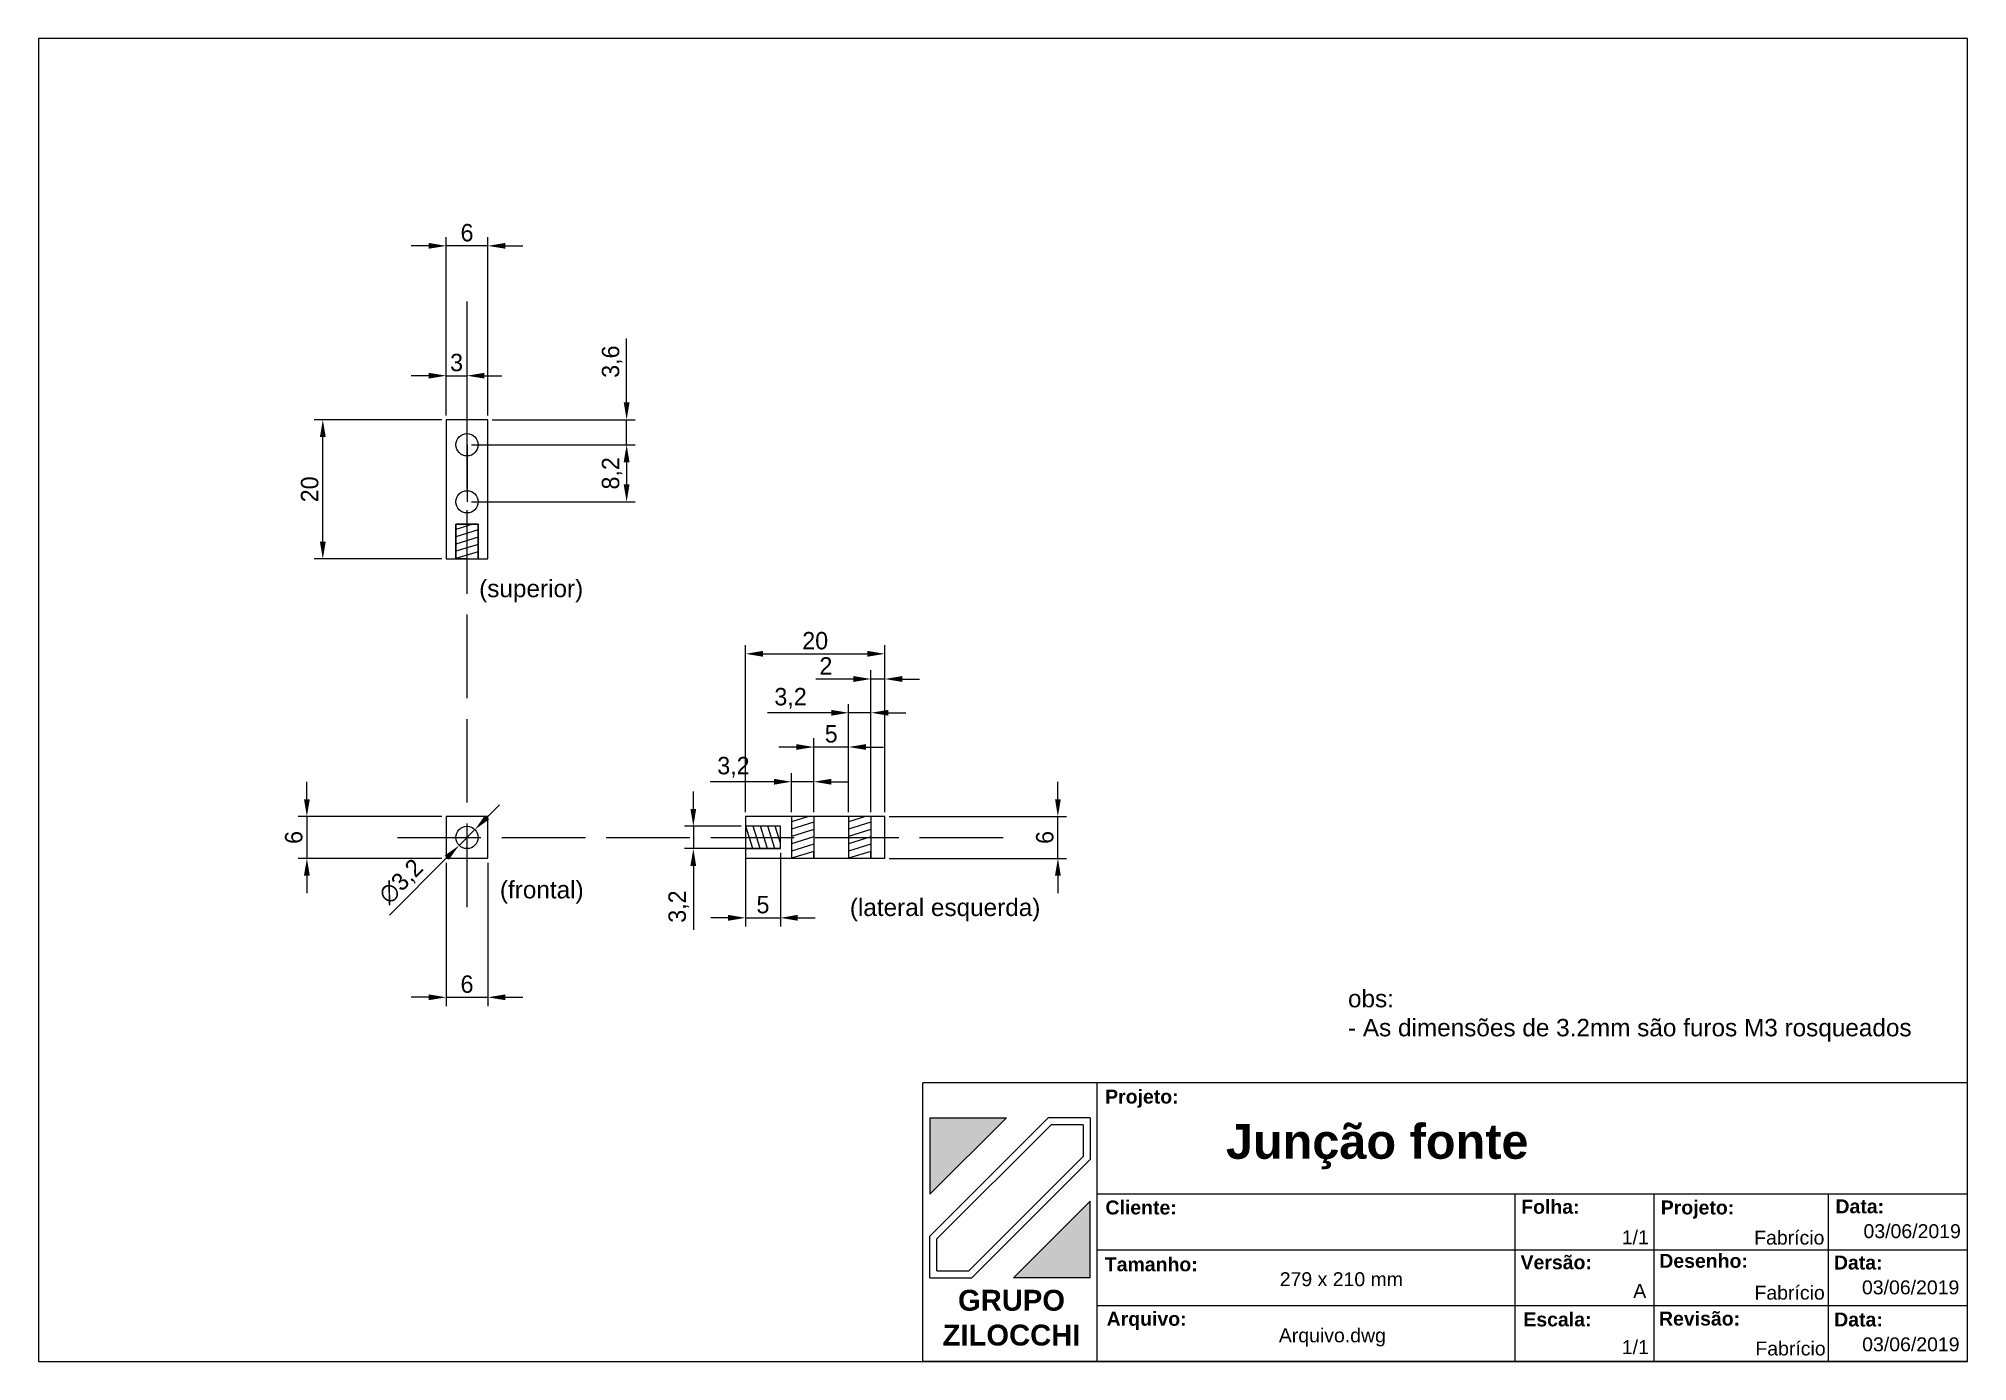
# Model space of a CAD drawing. Header units: millimetres. Extents: x 34 to 311, y 48 to 238.
import ezdxf

# ---------------------------------------------------------------- set-up
doc = ezdxf.new("R2010")
doc.units = ezdxf.units.MM
doc.linetypes.add('ACAD_ISO02W100', pattern=[15, 12, -3])
for name, color, linetype in [('Construção', 253, 'ACAD_ISO02W100'), ('Cotas', 253, 'Continuous'), ('Desenho', 7, 'Continuous')]:
    doc.layers.add(name, color=color, linetype=linetype)
doc.dimstyles.new('ISO-25', dxfattribs={"dimtxt": 2.5, "dimasz": 2.5, "dimexe": 1.25, "dimexo": 0.625, "dimtad": 1, "dimtxsty": 'Standard', "dimcen": 2.5, "dimadec": 0, "dimazin": 0, "dimtfac": 1, "dimtmove": 0, "dimatfit": 3, "dimfxl": 1, "dimarcsym": 0})

# ---------------------------------------------------------------- blocks, each defined once
blk = doc.blocks.new('*D6')
at = {"layer": 'Cotas', "color": 0, "lineweight": -2}
for p, q in [((72.8, 128.92), (72.8, 131.42)), ((92.17, 126.42), (71.55, 126.42)), ((72.8, 126.42), (72.8, 120.42)), ((92.17, 120.42), (71.55, 120.42)), ((72.8, 117.92), (72.8, 115.42))]:
    blk.add_line(p, q, dxfattribs=at)
at = {"layer": 'Cotas', "color": 0}
for points in [[(72.38, 128.92), (73.22, 128.92), (72.8, 126.42)], [(72.38, 117.92), (73.22, 117.92), (72.8, 120.42)]]:
    blk.add_solid(points, dxfattribs=at)
at = {"layer": 'Defpoints', "color": 0}
for p in [(92.8, 126.42), (72.8, 120.42), (92.8, 120.42)]:
    blk.add_point(p, dxfattribs=at)
at = {"layer": 'Cotas', "color": 0, "insert": (70.92, 123.42), "char_height": 2.5, "attachment_point": 5, "rotation": 90}
blk.add_mtext('6', dxfattribs=at)
blk = doc.blocks.new('*D7')
at = {"layer": 'Cotas', "color": 0, "lineweight": -2}
for p, q in [((92.8, 119.8), (92.8, 99.21)), ((98.8, 119.8), (98.8, 99.21)), ((90.3, 100.46), (87.8, 100.46)), ((92.8, 100.46), (98.8, 100.46)), ((101.3, 100.46), (103.8, 100.46))]:
    blk.add_line(p, q, dxfattribs=at)
at = {"layer": 'Cotas', "color": 0}
for points in [[(90.3, 100.88), (90.3, 100.05), (92.8, 100.46)], [(101.3, 100.88), (101.3, 100.05), (98.8, 100.46)]]:
    blk.add_solid(points, dxfattribs=at)
at = {"layer": 'Defpoints', "color": 0}
for p in [(92.8, 120.42), (98.8, 120.42), (98.8, 100.46)]:
    blk.add_point(p, dxfattribs=at)
at = {"layer": 'Cotas', "color": 0, "insert": (95.8, 102.34), "char_height": 2.5, "attachment_point": 5}
blk.add_mtext('6', dxfattribs=at)
blk = doc.blocks.new('*D8')
at = {"layer": 'Cotas', "color": 0, "lineweight": -2}
for p, q in [((98.7, 126.32), (100.46, 128.09)), ((96.93, 124.55), (94.67, 122.29)), ((84.65, 112.27), (92.9, 120.52))]:
    blk.add_line(p, q, dxfattribs=at)
at = {"layer": 'Cotas', "color": 0}
for points in [[(98.4, 126.62), (98.99, 126.03), (96.93, 124.55)], [(92.6, 120.82), (93.19, 120.23), (94.67, 122.29)]]:
    blk.add_solid(points, dxfattribs=at)
at = {"layer": 'Defpoints', "color": 0}
for p in [(94.67, 122.29), (96.93, 124.55)]:
    blk.add_point(p, dxfattribs=at)
at = {"layer": 'Cotas', "color": 0, "insert": (86.42, 116.99), "char_height": 2.5, "attachment_point": 5, "rotation": 45}
blk.add_mtext('∅3,2', dxfattribs=at)
blk = doc.blocks.new('*D11')
at = {"layer": 'Cotas', "color": 0, "lineweight": -2}
for p, q in [((128.3, 127.52), (128.3, 130.02)), ((135.17, 125.02), (127.05, 125.02)), ((128.3, 125.02), (128.3, 121.82)), ((135.17, 121.82), (127.05, 121.82)), ((128.3, 119.32), (128.3, 110.16))]:
    blk.add_line(p, q, dxfattribs=at)
at = {"layer": 'Cotas', "color": 0}
for points in [[(127.88, 127.52), (128.71, 127.52), (128.3, 125.02)], [(127.88, 119.32), (128.71, 119.32), (128.3, 121.82)]]:
    blk.add_solid(points, dxfattribs=at)
at = {"layer": 'Defpoints', "color": 0}
for p in [(135.8, 125.02), (128.3, 121.82), (135.8, 121.82)]:
    blk.add_point(p, dxfattribs=at)
at = {"layer": 'Cotas', "color": 0, "insert": (126.21, 113.49), "char_height": 2.5, "attachment_point": 5, "rotation": 90}
blk.add_mtext('3,2', dxfattribs=at)
blk = doc.blocks.new('*D12')
at = {"layer": 'Cotas', "color": 0, "lineweight": -2}
for p, q in [((135.8, 127.05), (135.8, 151.05)), ((138.3, 149.8), (153.3, 149.8)), ((155.8, 127.05), (155.8, 151.05))]:
    blk.add_line(p, q, dxfattribs=at)
at = {"layer": 'Cotas', "color": 0}
for points in [[(138.3, 150.22), (138.3, 149.38), (135.8, 149.8)], [(153.3, 150.22), (153.3, 149.38), (155.8, 149.8)]]:
    blk.add_solid(points, dxfattribs=at)
at = {"layer": 'Defpoints', "color": 0}
for p in [(155.8, 149.8), (135.8, 126.42), (155.8, 126.42)]:
    blk.add_point(p, dxfattribs=at)
at = {"layer": 'Cotas', "color": 0, "insert": (145.8, 151.67), "char_height": 2.5, "attachment_point": 5}
blk.add_mtext('20', dxfattribs=at)
blk = doc.blocks.new('*D13')
at = {"layer": 'Cotas', "color": 0, "lineweight": -2}
for p, q in [((153.8, 127.05), (153.8, 147.43)), ((155.8, 127.05), (155.8, 147.43)), ((151.3, 146.18), (145.88, 146.18)), ((155.8, 146.18), (153.8, 146.18)), ((158.3, 146.18), (160.8, 146.18))]:
    blk.add_line(p, q, dxfattribs=at)
at = {"layer": 'Cotas', "color": 0}
for points in [[(151.3, 146.6), (151.3, 145.76), (153.8, 146.18)], [(158.3, 146.6), (158.3, 145.76), (155.8, 146.18)]]:
    blk.add_solid(points, dxfattribs=at)
at = {"layer": 'Defpoints', "color": 0}
for p in [(153.8, 146.18), (153.8, 126.42), (155.8, 126.42)]:
    blk.add_point(p, dxfattribs=at)
at = {"layer": 'Cotas', "color": 0, "insert": (147.34, 148.06), "char_height": 2.5, "attachment_point": 5}
blk.add_mtext('2', dxfattribs=at)
blk = doc.blocks.new('*D14')
at = {"layer": 'Cotas', "color": 0, "lineweight": -2}
for p, q in [((148.1, 141.33), (138.93, 141.33)), ((150.6, 127.05), (150.6, 142.58)), ((153.8, 141.33), (150.6, 141.33)), ((153.8, 127.05), (153.8, 142.58)), ((156.3, 141.33), (158.8, 141.33))]:
    blk.add_line(p, q, dxfattribs=at)
at = {"layer": 'Cotas', "color": 0}
for points in [[(148.1, 141.74), (148.1, 140.91), (150.6, 141.33)], [(156.3, 141.74), (156.3, 140.91), (153.8, 141.33)]]:
    blk.add_solid(points, dxfattribs=at)
at = {"layer": 'Defpoints', "color": 0}
for p in [(150.6, 141.33), (150.6, 126.42), (153.8, 126.42)]:
    blk.add_point(p, dxfattribs=at)
at = {"layer": 'Cotas', "color": 0, "insert": (142.26, 143.41), "char_height": 2.5, "attachment_point": 5}
blk.add_mtext('3,2', dxfattribs=at)
blk = doc.blocks.new('*D15')
at = {"layer": 'Cotas', "color": 0, "lineweight": -2}
for p, q in [((143.1, 136.41), (140.6, 136.41)), ((145.6, 127.05), (145.6, 137.66)), ((150.6, 136.41), (145.6, 136.41)), ((150.6, 127.05), (150.6, 137.66)), ((153.1, 136.41), (155.6, 136.41))]:
    blk.add_line(p, q, dxfattribs=at)
at = {"layer": 'Cotas', "color": 0}
for points in [[(143.1, 136.83), (143.1, 136), (145.6, 136.41)], [(153.1, 136.83), (153.1, 136), (150.6, 136.41)]]:
    blk.add_solid(points, dxfattribs=at)
at = {"layer": 'Defpoints', "color": 0}
for p in [(145.6, 136.41), (145.6, 126.42), (150.6, 126.42)]:
    blk.add_point(p, dxfattribs=at)
at = {"layer": 'Cotas', "color": 0, "insert": (148.1, 138.29), "char_height": 2.5, "attachment_point": 5}
blk.add_mtext('5', dxfattribs=at)
blk = doc.blocks.new('*D16')
at = {"layer": 'Cotas', "color": 0, "lineweight": -2}
for p, q in [((180.65, 128.92), (180.65, 131.42)), ((156.42, 126.42), (181.9, 126.42)), ((180.65, 120.42), (180.65, 126.42)), ((156.42, 120.42), (181.9, 120.42)), ((180.65, 117.92), (180.65, 115.42))]:
    blk.add_line(p, q, dxfattribs=at)
at = {"layer": 'Cotas', "color": 0}
for points in [[(180.24, 128.92), (181.07, 128.92), (180.65, 126.42)], [(180.24, 117.92), (181.07, 117.92), (180.65, 120.42)]]:
    blk.add_solid(points, dxfattribs=at)
at = {"layer": 'Defpoints', "color": 0}
for p in [(155.8, 126.42), (180.65, 126.42), (155.8, 120.42)]:
    blk.add_point(p, dxfattribs=at)
at = {"layer": 'Cotas', "color": 0, "insert": (178.78, 123.42), "char_height": 2.5, "attachment_point": 5, "rotation": 90}
blk.add_mtext('6', dxfattribs=at)
blk = doc.blocks.new('*D17')
at = {"layer": 'Cotas', "color": 0, "lineweight": -2}
for p, q in [((139.9, 131.42), (130.73, 131.42)), ((142.4, 127.05), (142.4, 132.67)), ((145.6, 131.42), (142.4, 131.42)), ((145.6, 127.05), (145.6, 132.67)), ((148.1, 131.42), (150.6, 131.42))]:
    blk.add_line(p, q, dxfattribs=at)
at = {"layer": 'Cotas', "color": 0}
for points in [[(139.9, 131.84), (139.9, 131.01), (142.4, 131.42)], [(148.1, 131.84), (148.1, 131.01), (145.6, 131.42)]]:
    blk.add_solid(points, dxfattribs=at)
at = {"layer": 'Defpoints', "color": 0}
for p in [(142.4, 131.42), (142.4, 126.42), (145.6, 126.42)]:
    blk.add_point(p, dxfattribs=at)
at = {"layer": 'Cotas', "color": 0, "insert": (134.06, 133.51), "char_height": 2.5, "attachment_point": 5}
blk.add_mtext('3,2', dxfattribs=at)
blk = doc.blocks.new('*D18')
at = {"layer": 'Cotas', "color": 0, "lineweight": -2}
for p, q in [((135.8, 121.2), (135.8, 110.63)), ((140.8, 121.2), (140.8, 110.63)), ((133.3, 111.88), (130.8, 111.88)), ((135.8, 111.88), (140.8, 111.88)), ((143.3, 111.88), (145.8, 111.88))]:
    blk.add_line(p, q, dxfattribs=at)
at = {"layer": 'Cotas', "color": 0}
for points in [[(133.3, 112.3), (133.3, 111.46), (135.8, 111.88)], [(143.3, 112.3), (143.3, 111.46), (140.8, 111.88)]]:
    blk.add_solid(points, dxfattribs=at)
at = {"layer": 'Defpoints', "color": 0}
for p in [(135.8, 121.82), (140.8, 121.82), (140.8, 111.88)]:
    blk.add_point(p, dxfattribs=at)
at = {"layer": 'Cotas', "color": 0, "insert": (138.3, 113.76), "char_height": 2.5, "attachment_point": 5}
blk.add_mtext('5', dxfattribs=at)
blk = doc.blocks.new('*D19')
at = {"layer": 'Cotas', "color": 0, "lineweight": -2}
for p, q in [((92.17, 183.42), (73.84, 183.42)), ((75.09, 165.92), (75.09, 180.92)), ((92.17, 163.42), (73.84, 163.42))]:
    blk.add_line(p, q, dxfattribs=at)
at = {"layer": 'Cotas', "color": 0}
for points in [[(74.67, 180.92), (75.51, 180.92), (75.09, 183.42)], [(74.67, 165.92), (75.51, 165.92), (75.09, 163.42)]]:
    blk.add_solid(points, dxfattribs=at)
at = {"layer": 'Defpoints', "color": 0}
for p in [(75.09, 183.42), (92.8, 183.42), (92.8, 163.42)]:
    blk.add_point(p, dxfattribs=at)
at = {"layer": 'Cotas', "color": 0, "insert": (73.21, 173.42), "char_height": 2.5, "attachment_point": 5, "rotation": 90}
blk.add_mtext('20', dxfattribs=at)
blk = doc.blocks.new('*D21')
at = {"layer": 'Cotas', "color": 0, "lineweight": -2}
for p, q in [((90.3, 208.39), (87.8, 208.39)), ((92.8, 184.05), (92.8, 209.64)), ((98.8, 208.39), (92.8, 208.39)), ((98.8, 184.05), (98.8, 209.64)), ((101.3, 208.39), (103.8, 208.39))]:
    blk.add_line(p, q, dxfattribs=at)
at = {"layer": 'Cotas', "color": 0}
for points in [[(90.3, 208.81), (90.3, 207.98), (92.8, 208.39)], [(101.3, 208.81), (101.3, 207.98), (98.8, 208.39)]]:
    blk.add_solid(points, dxfattribs=at)
at = {"layer": 'Defpoints', "color": 0}
for p in [(92.8, 208.39), (92.8, 183.42), (98.8, 183.42)]:
    blk.add_point(p, dxfattribs=at)
at = {"layer": 'Cotas', "color": 0, "insert": (95.8, 210.27), "char_height": 2.5, "attachment_point": 5}
blk.add_mtext('6', dxfattribs=at)
blk = doc.blocks.new('*D22')
at = {"layer": 'Cotas', "color": 0, "lineweight": -2}
for p, q in [((118.72, 185.92), (118.72, 195.09)), ((99.42, 183.42), (119.97, 183.42)), ((118.72, 179.82), (118.72, 183.42)), ((96.42, 179.82), (119.97, 179.82)), ((118.72, 177.32), (118.72, 174.82))]:
    blk.add_line(p, q, dxfattribs=at)
at = {"layer": 'Cotas', "color": 0}
for points in [[(118.3, 185.92), (119.14, 185.92), (118.72, 183.42)], [(118.3, 177.32), (119.14, 177.32), (118.72, 179.82)]]:
    blk.add_solid(points, dxfattribs=at)
at = {"layer": 'Defpoints', "color": 0}
for p in [(98.8, 183.42), (118.72, 183.42), (95.8, 179.82)]:
    blk.add_point(p, dxfattribs=at)
at = {"layer": 'Cotas', "color": 0, "insert": (116.64, 191.76), "char_height": 2.5, "attachment_point": 5, "rotation": 90}
blk.add_mtext('3,6', dxfattribs=at)
blk = doc.blocks.new('*D23')
at = {"layer": 'Cotas', "color": 0, "lineweight": -2}
for p, q in [((96.42, 179.82), (119.97, 179.82)), ((118.72, 177.32), (118.72, 174.12)), ((96.42, 171.62), (119.97, 171.62))]:
    blk.add_line(p, q, dxfattribs=at)
at = {"layer": 'Cotas', "color": 0}
for points in [[(118.3, 177.32), (119.14, 177.32), (118.72, 179.82)], [(118.3, 174.12), (119.14, 174.12), (118.72, 171.62)]]:
    blk.add_solid(points, dxfattribs=at)
at = {"layer": 'Defpoints', "color": 0}
for p in [(95.8, 179.82), (95.8, 171.62), (118.72, 171.62)]:
    blk.add_point(p, dxfattribs=at)
at = {"layer": 'Cotas', "color": 0, "insert": (116.64, 175.72), "char_height": 2.5, "attachment_point": 5, "rotation": 90}
blk.add_mtext('8,2', dxfattribs=at)
blk = doc.blocks.new('*D25')
at = {"layer": 'Cotas', "color": 0, "lineweight": -2}
for p, q in [((90.3, 189.74), (87.8, 189.74)), ((92.8, 184.05), (92.8, 190.99)), ((92.8, 189.74), (95.8, 189.74)), ((95.8, 180.45), (95.8, 190.99)), ((98.3, 189.74), (100.8, 189.74))]:
    blk.add_line(p, q, dxfattribs=at)
at = {"layer": 'Cotas', "color": 0}
for points in [[(90.3, 190.16), (90.3, 189.33), (92.8, 189.74)], [(98.3, 190.16), (98.3, 189.33), (95.8, 189.74)]]:
    blk.add_solid(points, dxfattribs=at)
at = {"layer": 'Defpoints', "color": 0}
for p in [(95.8, 189.74), (92.8, 183.42), (95.8, 179.82)]:
    blk.add_point(p, dxfattribs=at)
at = {"layer": 'Cotas', "color": 0, "insert": (94.3, 191.62), "char_height": 2.5, "attachment_point": 5}
blk.add_mtext('3', dxfattribs=at)

msp = doc.modelspace()

# ---------------------------------------------------------------- hatches: boundary and pattern name
at = {"layer": 'Desenho'}
for points in [[(173.271, 83.164), (162.271, 83.164), (162.271, 72.164)], [(185.271, 71.164), (174.271, 60.164), (185.271, 60.164)]]:
    msp.add_hatch(color=256, dxfattribs=at).paths.add_polyline_path(points)

# ---------------------------------------------------------------- linework, layer by layer
for p, q in [((311.271, 238.164), (34.271, 238.164)), ((34.271, 238.164), (34.271, 48.164)), ((311.271, 48.164), (311.271, 238.164)), ((311.271, 78.164), (311.271, 98.164)), ((311.271, 88.164), (161.271, 88.164)), ((161.271, 48.164), (161.271, 88.164)), ((186.271, 48.164), (186.271, 88.164)), ((311.271, 72.164), (311.271, 88.164)), ((311.271, 68.164), (311.271, 78.164)), ((266.271, 72.164), (186.271, 72.164)), ((246.271, 72.164), (246.271, 48.164)), ((311.271, 72.164), (266.271, 72.164)), ((266.271, 48.164), (266.271, 72.164)), ((291.271, 72.164), (291.271, 48.164)), ((311.271, 64.164), (311.271, 72.164)), ((311.271, 58.664), (311.271, 68.164)), ((311.271, 64.164), (186.271, 64.164)), ((311.271, 56.164), (311.271, 64.164)), ((311.271, 55.164), (311.271, 58.664)), ((311.271, 56.164), (186.271, 56.164)), ((311.271, 48.164), (311.271, 56.164)), ((311.271, 51.664), (311.271, 55.164)), ((311.271, 48.164), (311.271, 51.664)), ((34.271, 48.164), (311.271, 48.164)), ((186.271, 48.164), (161.271, 48.164)), ((246.271, 48.164), (186.271, 48.164)), ((246.271, 48.164), (231.271, 48.164)), ((276.271, 48.164), (246.271, 48.164)), ((291.271, 48.164), (266.271, 48.164)), ((311.271, 48.164), (291.271, 48.164)), ((311.271, 48.164), (299.271, 48.164))]:
    msp.add_line(p, q)
at = {"layer": 'Construção'}
for p, q in [((95.797, 113.423), (95.797, 203.423)), ((85.797, 123.423), (175.797, 123.423))]:
    msp.add_line(p, q, dxfattribs=at)
at = {"layer": 'Desenho'}
for p, q in [((98.797, 183.423), (92.797, 183.423)), ((92.797, 183.423), (92.797, 163.423)), ((98.797, 163.423), (98.797, 183.423)), ((95.797, 179.823), (95.797, 171.823)), ((95.797, 173.223), (95.797, 171.623)), ((94.197, 163.423), (94.197, 168.423)), ((94.197, 168.423), (97.397, 168.423)), ((97.397, 168.423), (94.197, 168.423)), ((94.197, 168.423), (94.197, 163.423)), ((97.397, 168.423), (94.197, 168.423)), ((94.197, 168.423), (94.197, 163.423)), ((97.397, 168.423), (94.197, 168.423)), ((97.397, 168.423), (94.197, 168.423)), ((94.197, 168.423), (94.197, 163.423)), ((96.634, 168.423), (94.197, 167.662)), ((97.397, 167.614), (94.197, 166.614)), ((97.397, 166.566), (94.197, 165.566)), ((97.397, 168.423), (97.397, 163.423)), ((97.397, 163.423), (97.397, 168.423)), ((97.397, 168.423), (97.397, 163.423)), ((97.397, 165.519), (94.197, 164.519)), ((97.397, 164.467), (94.197, 163.471)), ((92.797, 163.423), (95.797, 163.423)), ((95.797, 163.423), (94.197, 163.423)), ((95.797, 163.423), (98.797, 163.423)), ((98.797, 126.423), (92.797, 126.423)), ((92.797, 126.423), (92.797, 120.423)), ((98.797, 120.423), (98.797, 126.423)), ((155.797, 126.423), (135.797, 126.423)), ((135.797, 126.423), (135.797, 123.423)), ((140.797, 125.023), (135.797, 125.023)), ((140.797, 125.023), (135.797, 125.023)), ((140.797, 125.023), (135.797, 125.023)), ((136.841, 121.823), (135.845, 125.023)), ((137.892, 121.823), (136.892, 125.023)), ((138.94, 121.823), (137.94, 125.023)), ((139.988, 121.823), (138.988, 125.023)), ((140.797, 122.586), (140.035, 125.023)), ((140.797, 121.823), (140.797, 125.023)), ((140.797, 121.823), (140.797, 125.023)), ((140.797, 121.823), (140.797, 125.023)), ((140.797, 121.823), (140.797, 125.023)), ((145.597, 126.423), (142.397, 126.423)), ((142.397, 126.423), (142.397, 120.423)), ((145.597, 126.423), (142.397, 126.423)), ((145.597, 126.423), (142.397, 126.423)), ((142.397, 126.423), (142.397, 120.423)), ((144.834, 126.423), (142.397, 125.662)), ((145.597, 125.614), (142.397, 124.614)), ((150.597, 126.423), (145.597, 126.423)), ((145.597, 126.423), (145.597, 120.423)), ((145.597, 126.423), (145.597, 120.423)), ((153.797, 126.423), (150.597, 126.423)), ((153.797, 126.423), (150.597, 126.423)), ((150.597, 126.423), (150.597, 120.423)), ((153.034, 126.423), (150.597, 125.662)), ((153.797, 125.614), (150.597, 124.614)), ((155.797, 126.423), (153.797, 126.423)), ((153.797, 126.423), (153.797, 120.423)), ((155.797, 120.423), (155.797, 126.423)), ((135.797, 123.423), (135.797, 120.423)), ((135.797, 123.423), (135.797, 121.823)), ((145.597, 124.566), (142.397, 123.566)), ((145.597, 123.519), (142.397, 122.519)), ((145.597, 122.467), (142.397, 121.471)), ((153.797, 124.566), (150.597, 123.566)), ((153.797, 123.519), (150.597, 122.519)), ((153.797, 122.467), (150.597, 121.471)), ((92.797, 120.423), (98.797, 120.423)), ((140.797, 121.823), (134.797, 121.823)), ((135.797, 121.823), (140.797, 121.823)), ((140.797, 121.823), (135.797, 121.823)), ((135.797, 120.423), (155.797, 120.423)), ((145.597, 121.423), (142.397, 120.423)), ((145.597, 120.423), (145.597, 121.423)), ((153.797, 121.423), (150.597, 120.423)), ((153.797, 120.423), (153.797, 121.423)), ((162.271, 83.164), (162.271, 72.164)), ((162.271, 83.164), (173.271, 83.164)), ((173.271, 83.164), (162.271, 72.164)), ((162.271, 66.164), (179.271, 83.164)), ((185.271, 83.164), (179.271, 83.164)), ((185.271, 83.164), (185.271, 77.164)), ((163.271, 65.75), (179.685, 82.164)), ((184.271, 82.164), (179.685, 82.164)), ((184.271, 82.164), (184.271, 77.578)), ((184.271, 77.578), (167.856, 61.164)), ((185.271, 77.164), (168.271, 60.164)), ((174.271, 60.164), (185.271, 71.164)), ((185.271, 60.164), (185.271, 71.164)), ((162.271, 60.164), (162.271, 66.164)), ((163.271, 61.164), (163.271, 65.75)), ((163.271, 61.164), (167.856, 61.164)), ((162.271, 60.164), (168.271, 60.164)), ((185.271, 60.164), (174.271, 60.164))]:
    msp.add_line(p, q, dxfattribs=at)
for centre in [(95.797, 179.823), (95.797, 171.623), (95.797, 123.423)]:
    msp.add_circle(centre, 1.6, dxfattribs=at)

# ---------------------------------------------------------------- texts
at = {"attachment_point": 1}
for s, insert, char_height, width in [('{\\fArial|b1|i0|c0|p34;Projeto:}', (187.44, 87.204), 2, 13.20961), ('{\\fArial|b1|i0|c0|p34;Junção fonte}', (204.777, 82.267), 5, 43.26528), ('{\\fArial|b1|i0|c0|p34;Cliente:}', (187.481, 71.275), 2, 13.20961), ('{\\fArial|b1|i0|c0|p34;Folha:}', (247.189, 71.378), 2, 13.20961), ('{\\fArial|b1|i0|c0|p34;Projeto:}', (267.227, 71.279), 2, 10.81919), ('{\\fArial|b1|i0|c0|p34;Data:}', (292.319, 71.438), 2, 9.51027), ('\\A1;{\\fArial|b0|i0|c0|p34;1/1}', (261.631, 66.983), 2, 3.70707), ('\\A1;{\\fArial|b0|i0|c0|p34;Fabrício}', (280.644, 66.944), 2, 14.78752), ('\\A1;{\\fArial|b0|i0|c0|p34;03/06/2019}', (296.346, 67.872), 2, 14.78752), ('{\\fArial|b1|i0|c0|p34;Desenho:}', (267.021, 63.613), 2, 13.20961), ('{\\fArial|b1|i0|c0|p34;Tamanho:}', (187.389, 63.114), 2, 13.20961), ('\\A1;{\\fArial|b0|i0|c0|p34;279 x 210 mm}', (212.509, 60.974), 2, 24.56576), ('{\\fArial|b1|i0|c0|p34;Versão:}', (247.095, 63.401), 2, 13.20961), ('{\\fArial|b1|i0|c0|p34;Data:}', (292.1, 63.367), 2, 9.51027), ('\\A1;{\\fArial|b0|i0|c0|p34;A}', (263.28, 59.284), 2, 3.78759), ('\\A1;{\\fArial|b0|i0|c0|p34;Fabrício}', (280.691, 59.039), 2, 14.78752), ('\\A1;{\\fArial|b0|i0|c0|p34;03/06/2019}', (296.127, 59.802), 2, 14.78752), ('{\\fArial|b1|i0|c0|p34;Revisão:}', (266.979, 55.32), 2, 13.20961), ('{\\fArial|b1|i0|c0|p34;Arquivo:}', (187.656, 55.288), 2, 13.20961), ('\\A1;{\\fArial|b0|i0|c0|p34;Arquivo.dwg}', (212.384, 52.911), 2, 24.56576), ('{\\fArial|b1|i0|c0|p34;Escala:}', (247.498, 55.2), 2, 13.20961), ('{\\fArial|b1|i0|c0|p34;Data:}', (292.132, 55.187), 2, 9.51027), ('\\A1;{\\fArial|b0|i0|c0|p34;1/1}', (261.645, 51.22), 2, 3.70707), ('\\A1;{\\fArial|b0|i0|c0|p34;Fabrício}', (280.819, 51.021), 2, 14.78752), ('\\A1;{\\fArial|b0|i0|c0|p34;03/06/2019}', (296.159, 51.621), 2, 14.78752)]:
    msp.add_mtext(s, dxfattribs=dict(at, insert=insert, char_height=char_height, width=width))
at = {"layer": 'Desenho'}
for s, insert, char_height, width, attachment_point in [('{\\fArial|b0|i0|c0|p34;(superior)}', (97.542, 160.43), 2.5, 41.03814, 1), ('{\\fArial|b0|i0|c0|p34;(frontal)}', (100.519, 117.173), 2.5, 20.81281, 1), ('{\\fArial|b0|i0|c0|p34;(lateral esquerda)}', (150.773, 114.636), 2.5, 41.03814, 1), ('{\\fArial|b0|i0|c0|p34;obs:\\P- As dimensões de 3.2mm são furos M3 rosqueados}', (222.316, 101.528), 2.5, 99.00998, 1), ('{\\fArial|b1|i0|c0|p34;GRUPO\\PZILOCCHI}', (173.994, 54.428), 3, 23.86051, 5)]:
    msp.add_mtext(s, dxfattribs=dict(at, insert=insert, char_height=char_height, width=width, attachment_point=attachment_point))

# ---------------------------------------------------------------- dimensions: what is measured, and where the dimension line sits
at = {"layer": 'Cotas'}
for base, p1, p2, picture, middle in [((92.797, 208.392), (98.797, 183.423), (92.797, 183.423), '*D21', (95.797, 210.267)), ((95.797, 189.745), (92.797, 183.423), (95.797, 179.823), '*D25', (94.297, 191.62)), ((155.797, 149.8), (135.797, 126.423), (155.797, 126.423), '*D12', (145.797, 151.675)), ((153.797, 146.18), (155.797, 126.423), (153.797, 126.423), '*D13', (147.339, 148.055)), ((150.597, 141.327), (153.797, 126.423), (150.597, 126.423), '*D14', (142.264, 143.41)), ((145.597, 136.413), (150.597, 126.423), (145.597, 126.423), '*D15', (148.097, 138.288)), ((142.397, 131.423), (145.597, 126.423), (142.397, 126.423), '*D17', (134.064, 133.506)), ((98.797, 100.462), (92.797, 120.423), (98.797, 120.423), '*D7', (95.797, 102.337)), ((140.797, 111.88), (135.797, 121.823), (140.797, 121.823), '*D18', (138.297, 113.755))]:
    dim = msp.add_linear_dim(base=base, p1=p1, p2=p2, dimstyle='ISO-25', dxfattribs=at)
    dim.commit()
    dim.dimension.update_dxf_attribs({"geometry": picture, "text_midpoint": middle})
for base, p1, p2, picture, middle in [((118.721, 183.423), (95.797, 179.823), (98.797, 183.423), '*D22', (116.637, 191.757)), ((75.089, 183.423), (92.797, 163.423), (92.797, 183.423), '*D19', (73.214, 173.423)), ((118.721, 171.623), (95.797, 179.823), (95.797, 171.623), '*D23', (116.637, 175.723)), ((72.8, 120.423), (92.797, 126.423), (92.797, 120.423), '*D6', (70.925, 123.423)), ((180.654, 126.423), (155.797, 120.423), (155.797, 126.423), '*D16', (178.779, 123.423)), ((128.296, 121.823), (135.797, 125.023), (135.797, 121.823), '*D11', (126.213, 113.49))]:
    dim = msp.add_linear_dim(base=base, p1=p1, p2=p2, angle=90, dimstyle='ISO-25', dxfattribs=at)
    dim.commit()
    dim.dimension.update_dxf_attribs({"geometry": picture, "text_midpoint": middle})
dim = msp.add_diameter_dim_2p(p1=(96.928, 124.555), p2=(94.666, 122.292), dimstyle='ISO-25', dxfattribs=at)
dim.commit()
dim.dimension.update_dxf_attribs({"geometry": '*D8', "text_midpoint": (86.416, 116.989)})

doc.saveas('drawing.dxf')
